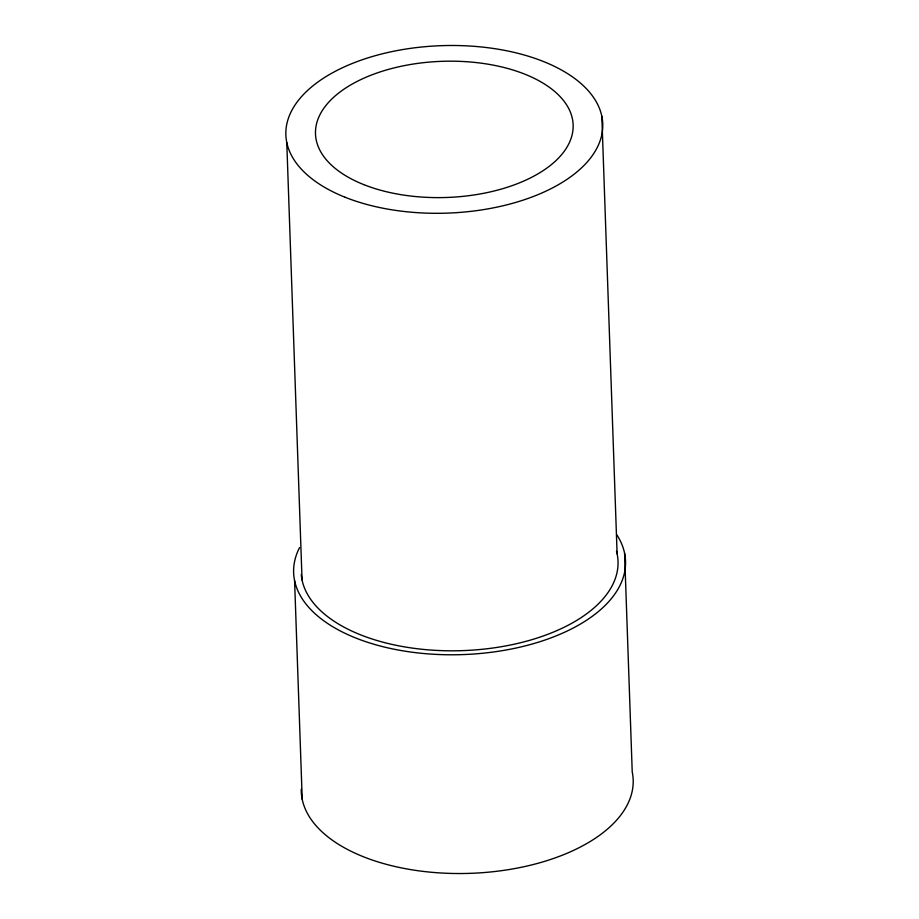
<?xml version="1.0" encoding="UTF-8"?>
<svg xmlns="http://www.w3.org/2000/svg" width="919" height="919" viewBox="0 0 919 919"><rect width="100%" height="100%" fill="white"/><g stroke="black" fill="none" stroke-linecap="round" stroke-linejoin="round"><path stroke-width="1.38" d="M624.587 553.181L632.226 771.926A166.063 87.753 -2 0 1 475.847 873.096A166.063 87.753 -2 0 1 301.237 789.364M601.83 116.299L617.109 553.801M286.774 142.502L302.052 579.992M294.585 580.613L302.225 799.369M616.879 534.904A166.063 87.753 -2 0 1 464.256 654.535A166.063 87.753 -2 0 1 299.56 547.598M616.511 551.274A158.539 83.778 -2 0 1 474.124 649.997A158.539 83.778 -2 0 1 301.271 574.57M345.13 197.263A158.539 83.778 -2 0 0 600.934 138.195A158.539 83.778 -2 0 0 386.853 52.728A158.539 83.778 -2 0 0 345.13 197.263M363.671 184.581A128.913 68.121 -2 0 0 571.664 136.552A128.913 68.121 -2 0 0 397.594 67.064A128.913 68.121 -2 0 0 363.671 184.581"/></g></svg>
